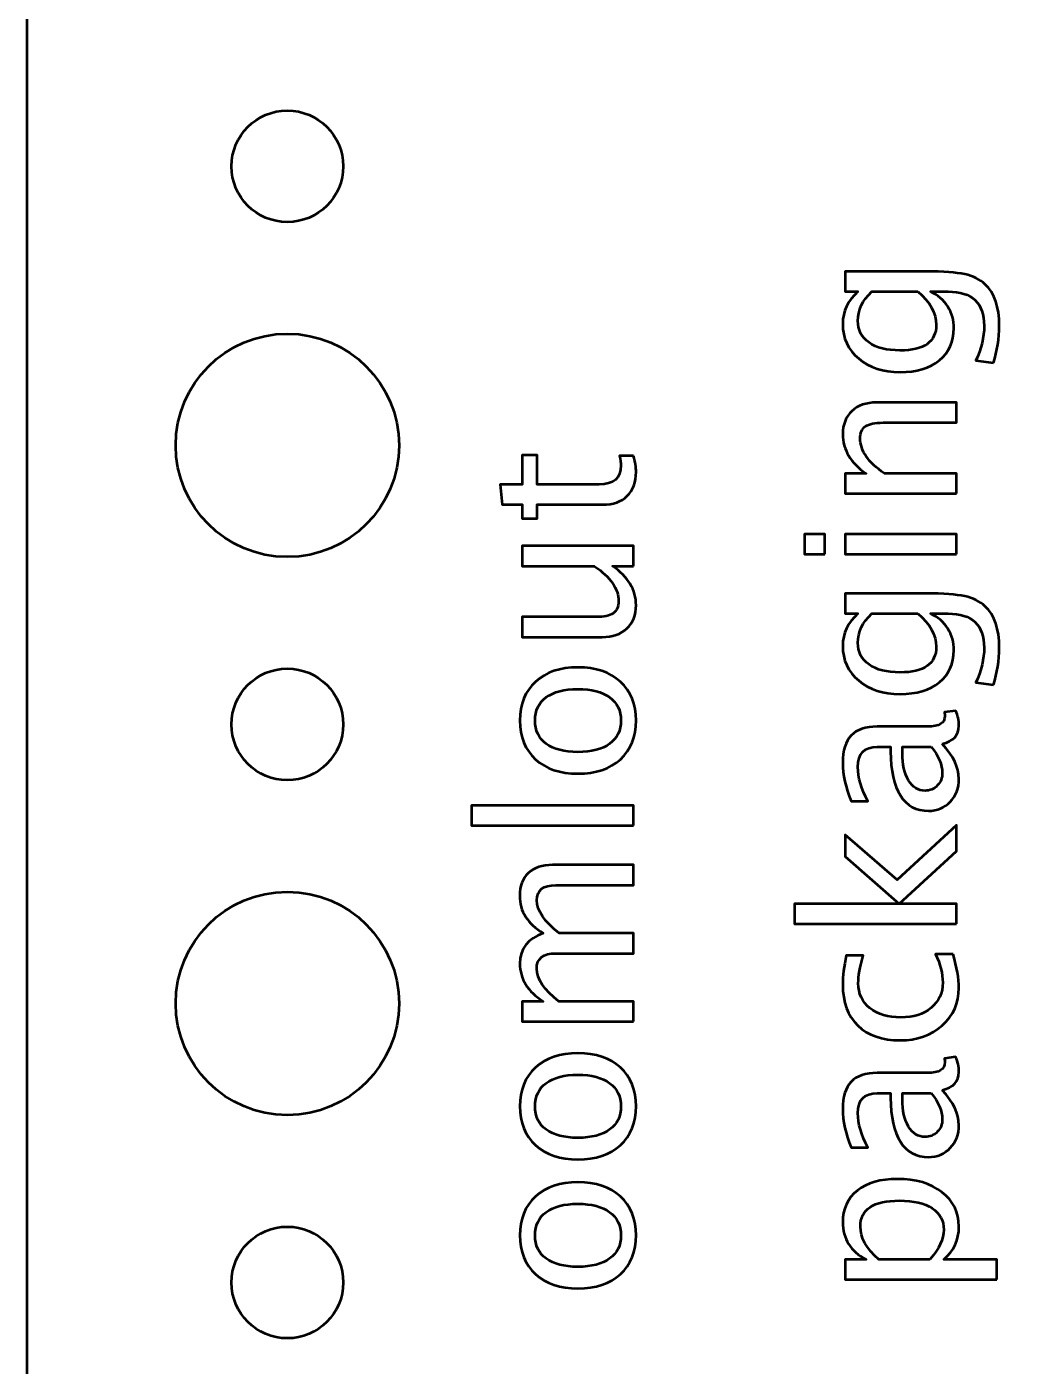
# Model space of a CAD drawing. Header units: centimetres. Extents: x -21.4 to 20.9, y -14.9 to 14.9.
# Drawn here: x -20.95 to -18.281, y -7.725 to -4.125 of the extents above; entities that cross this region are included whole.
import ezdxf

# ---------------------------------------------------------------- set-up
doc = ezdxf.new("R2010")
doc.units = ezdxf.units.CM
doc.header["$MEASUREMENT"] = 0
doc.layers.add('Layer 1', color=7, linetype='Continuous')

msp = doc.modelspace()

# ---------------------------------------------------------------- linework, layer by layer
at = {"layer": 'Layer 1', "lineweight": 53}
for points, knots in [([(-20.95, -14.45), (-20.95, -14.45), (-20.95, 14.45), (-20.95, 14.45), (-20.95, 14.45), (-20.95, 14.72614), (-20.72614, 14.95), (-20.45, 14.95), (-20.45, 14.95), (-20.45, 14.95), (-0.55, 14.95), (-0.55, 14.95), (-0.55, 14.95), (-0.27386, 14.95), (-0.05, 14.72614), (-0.05, 14.45), (-0.05, 14.45), (-0.05, 14.45), (-0.05, -14.45), (-0.05, -14.45), (-0.05, -14.45), (-0.05, -14.72614), (-0.27386, -14.95), (-0.55, -14.95), (-0.55, -14.95), (-0.55, -14.95), (-20.45, -14.95), (-20.45, -14.95), (-20.45, -14.95), (-20.72614, -14.95), (-20.95, -14.72614), (-20.95, -14.45)], [0, 0, 0, 0, 0.1111111, 0.1111111, 0.1111111, 0.1111111, 0.2222222, 0.2222222, 0.2222222, 0.2222222, 0.3333333, 0.3333333, 0.3333333, 0.3333333, 0.4444444, 0.4444444, 0.4444444, 0.4444444, 0.5555556, 0.5555556, 0.5555556, 0.5555556, 0.6666667, 0.6666667, 0.6666667, 0.6666667, 0.7777778, 0.7777778, 0.7777778, 0.7777778, 1, 1, 1, 1]), ([(-20.1, -4.5), (-20.1, -4.41716), (-20.16716, -4.35), (-20.25, -4.35), (-20.25, -4.35), (-20.33284, -4.35), (-20.4, -4.41716), (-20.4, -4.5), (-20.4, -4.5), (-20.4, -4.58284), (-20.33284, -4.65), (-20.25, -4.65), (-20.25, -4.65), (-20.16716, -4.65), (-20.1, -4.58284), (-20.1, -4.5)], [0, 0, 0, 0, 0.2, 0.2, 0.2, 0.2, 0.4, 0.4, 0.4, 0.4, 0.6, 0.6, 0.6, 0.6, 1, 1, 1, 1]), ([(-19.95, -5.25), (-19.95, -5.08431), (-20.08431, -4.95), (-20.25, -4.95), (-20.25, -4.95), (-20.41569, -4.95), (-20.55, -5.08431), (-20.55, -5.25), (-20.55, -5.25), (-20.55, -5.41569), (-20.41569, -5.55), (-20.25, -5.55), (-20.25, -5.55), (-20.08431, -5.55), (-19.95, -5.41569), (-19.95, -5.25)], [0, 0, 0, 0, 0.2, 0.2, 0.2, 0.2, 0.4, 0.4, 0.4, 0.4, 0.6, 0.6, 0.6, 0.6, 1, 1, 1, 1]), ([(-20.1, -6), (-20.1, -5.91716), (-20.16716, -5.85), (-20.25, -5.85), (-20.25, -5.85), (-20.33284, -5.85), (-20.4, -5.91716), (-20.4, -6), (-20.4, -6), (-20.4, -6.08284), (-20.33284, -6.15), (-20.25, -6.15), (-20.25, -6.15), (-20.16716, -6.15), (-20.1, -6.08284), (-20.1, -6)], [0, 0, 0, 0, 0.2, 0.2, 0.2, 0.2, 0.4, 0.4, 0.4, 0.4, 0.6, 0.6, 0.6, 0.6, 1, 1, 1, 1]), ([(-19.95, -6.75), (-19.95, -6.58431), (-20.08431, -6.45), (-20.25, -6.45), (-20.25, -6.45), (-20.41569, -6.45), (-20.55, -6.58431), (-20.55, -6.75), (-20.55, -6.75), (-20.55, -6.91569), (-20.41569, -7.05), (-20.25, -7.05), (-20.25, -7.05), (-20.08431, -7.05), (-19.95, -6.91569), (-19.95, -6.75)], [0, 0, 0, 0, 0.2, 0.2, 0.2, 0.2, 0.4, 0.4, 0.4, 0.4, 0.6, 0.6, 0.6, 0.6, 1, 1, 1, 1]), ([(-20.1, -7.5), (-20.1, -7.41716), (-20.16716, -7.35), (-20.25, -7.35), (-20.25, -7.35), (-20.33284, -7.35), (-20.4, -7.41716), (-20.4, -7.5), (-20.4, -7.5), (-20.4, -7.58284), (-20.33284, -7.65), (-20.25, -7.65), (-20.25, -7.65), (-20.16716, -7.65), (-20.1, -7.58284), (-20.1, -7.5)], [0, 0, 0, 0, 0.2, 0.2, 0.2, 0.2, 0.4, 0.4, 0.4, 0.4, 0.6, 0.6, 0.6, 0.6, 1, 1, 1, 1])]:
    msp.add_open_spline(points, degree=3, knots=knots, dxfattribs=at)
at = {"layer": 'Layer 1', "color": 5, "lineweight": 53}
for points, knots in [([(-18.35329, -5.02823), (-18.35329, -5.02823), (-18.40014, -5.02184), (-18.40014, -5.02184), (-18.40014, -5.02184), (-18.38546, -4.99042), (-18.37812, -4.95928), (-18.37812, -4.92852), (-18.37812, -4.92852), (-18.37812, -4.86746), (-18.41049, -4.83689), (-18.47511, -4.83689), (-18.47511, -4.83689), (-18.47511, -4.83689), (-18.52215, -4.83689), (-18.52215, -4.83689), (-18.52215, -4.83689), (-18.5023, -4.8463), (-18.48697, -4.85966), (-18.47596, -4.87706), (-18.47596, -4.87706), (-18.46495, -4.89446), (-18.4594, -4.91384), (-18.4594, -4.9352), (-18.4594, -4.9352), (-18.4594, -4.97141), (-18.47239, -5.00011), (-18.49835, -5.02127), (-18.49835, -5.02127), (-18.52431, -5.04244), (-18.5595, -5.05307), (-18.6039, -5.05307), (-18.6039, -5.05307), (-18.64934, -5.05307), (-18.6864, -5.04103), (-18.71509, -5.01695), (-18.71509, -5.01695), (-18.74369, -4.99277), (-18.75799, -4.96163), (-18.75799, -4.92334), (-18.75799, -4.92334), (-18.75799, -4.88985), (-18.74445, -4.86097), (-18.71726, -4.83689), (-18.71726, -4.83689), (-18.71726, -4.83689), (-18.75178, -4.83689), (-18.75178, -4.83689), (-18.75178, -4.83689), (-18.75178, -4.83689), (-18.75178, -4.7827), (-18.75178, -4.7827), (-18.75178, -4.7827), (-18.75178, -4.7827), (-18.53429, -4.7827), (-18.53429, -4.7827), (-18.53429, -4.7827), (-18.48753, -4.7827), (-18.45291, -4.78515), (-18.43043, -4.79004), (-18.43043, -4.79004), (-18.40795, -4.79484), (-18.38951, -4.80406), (-18.37521, -4.81742), (-18.37521, -4.81742), (-18.35009, -4.84112), (-18.33748, -4.87819), (-18.33748, -4.92852), (-18.33748, -4.92852), (-18.33748, -4.96304), (-18.34275, -4.99625), (-18.35329, -5.02823)], [0, 0, 0, 0, 0.0526316, 0.0526316, 0.0526316, 0.0526316, 0.1052632, 0.1052632, 0.1052632, 0.1052632, 0.1578947, 0.1578947, 0.1578947, 0.1578947, 0.2105263, 0.2105263, 0.2105263, 0.2105263, 0.2631579, 0.2631579, 0.2631579, 0.2631579, 0.3157895, 0.3157895, 0.3157895, 0.3157895, 0.3684211, 0.3684211, 0.3684211, 0.3684211, 0.4210526, 0.4210526, 0.4210526, 0.4210526, 0.4736842, 0.4736842, 0.4736842, 0.4736842, 0.5263158, 0.5263158, 0.5263158, 0.5263158, 0.5789474, 0.5789474, 0.5789474, 0.5789474, 0.6315789, 0.6315789, 0.6315789, 0.6315789, 0.6842105, 0.6842105, 0.6842105, 0.6842105, 0.7368421, 0.7368421, 0.7368421, 0.7368421, 0.7894737, 0.7894737, 0.7894737, 0.7894737, 0.8421053, 0.8421053, 0.8421053, 0.8421053, 0.8947368, 0.8947368, 0.8947368, 0.8947368, 1, 1, 1, 1]), ([(-18.55611, -4.83689), (-18.55611, -4.83689), (-18.68019, -4.83689), (-18.68019, -4.83689), (-18.68019, -4.83689), (-18.70493, -4.86078), (-18.71735, -4.88684), (-18.71735, -4.91497), (-18.71735, -4.91497), (-18.71735, -4.93999), (-18.70738, -4.95956), (-18.68734, -4.97367), (-18.68734, -4.97367), (-18.6674, -4.98788), (-18.63965, -4.99493), (-18.60428, -4.99493), (-18.60428, -4.99493), (-18.53927, -4.99493), (-18.50682, -4.97188), (-18.50682, -4.92569), (-18.50682, -4.92569), (-18.50682, -4.89427), (-18.52328, -4.86464), (-18.55611, -4.83689)], [0, 0, 0, 0, 0.1428571, 0.1428571, 0.1428571, 0.1428571, 0.2857143, 0.2857143, 0.2857143, 0.2857143, 0.4285714, 0.4285714, 0.4285714, 0.4285714, 0.5714286, 0.5714286, 0.5714286, 0.5714286, 0.7142857, 0.7142857, 0.7142857, 0.7142857, 1, 1, 1, 1]), ([(-18.45263, -5.37969), (-18.45263, -5.37969), (-18.75178, -5.37969), (-18.75178, -5.37969), (-18.75178, -5.37969), (-18.75178, -5.37969), (-18.75178, -5.32551), (-18.75178, -5.32551), (-18.75178, -5.32551), (-18.75178, -5.32551), (-18.69525, -5.32551), (-18.69525, -5.32551), (-18.69525, -5.32551), (-18.73711, -5.29682), (-18.75799, -5.26163), (-18.75799, -5.22005), (-18.75799, -5.22005), (-18.75799, -5.1939), (-18.74981, -5.17311), (-18.73334, -5.15777), (-18.73334, -5.15777), (-18.71698, -5.14244), (-18.69487, -5.13473), (-18.66721, -5.13473), (-18.66721, -5.13473), (-18.66721, -5.13473), (-18.45263, -5.13473), (-18.45263, -5.13473), (-18.45263, -5.13473), (-18.45263, -5.13473), (-18.45263, -5.18891), (-18.45263, -5.18891), (-18.45263, -5.18891), (-18.45263, -5.18891), (-18.64953, -5.18891), (-18.64953, -5.18891), (-18.64953, -5.18891), (-18.67173, -5.18891), (-18.68753, -5.19221), (-18.69694, -5.1987), (-18.69694, -5.1987), (-18.70644, -5.20528), (-18.71114, -5.2161), (-18.71114, -5.23125), (-18.71114, -5.23125), (-18.71114, -5.26455), (-18.68941, -5.29597), (-18.64595, -5.32551), (-18.64595, -5.32551), (-18.64595, -5.32551), (-18.45263, -5.32551), (-18.45263, -5.32551), (-18.45263, -5.32551), (-18.45263, -5.32551), (-18.45263, -5.37969), (-18.45263, -5.37969)], [0, 0, 0, 0, 0.0666667, 0.0666667, 0.0666667, 0.0666667, 0.1333333, 0.1333333, 0.1333333, 0.1333333, 0.2, 0.2, 0.2, 0.2, 0.2666667, 0.2666667, 0.2666667, 0.2666667, 0.3333333, 0.3333333, 0.3333333, 0.3333333, 0.4, 0.4, 0.4, 0.4, 0.4666667, 0.4666667, 0.4666667, 0.4666667, 0.5333333, 0.5333333, 0.5333333, 0.5333333, 0.6, 0.6, 0.6, 0.6, 0.6666667, 0.6666667, 0.6666667, 0.6666667, 0.7333333, 0.7333333, 0.7333333, 0.7333333, 0.8, 0.8, 0.8, 0.8, 0.8666667, 0.8666667, 0.8666667, 0.8666667, 1, 1, 1, 1]), ([(-19.32007, -5.27782), (-19.31546, -5.29457), (-19.31321, -5.30915), (-19.31321, -5.32147), (-19.31321, -5.32147), (-19.31321, -5.34913), (-19.32111, -5.37067), (-19.33691, -5.3861), (-19.33691, -5.3861), (-19.35272, -5.40162), (-19.37464, -5.40934), (-19.40276, -5.40934), (-19.40276, -5.40934), (-19.40276, -5.40934), (-19.57849, -5.40934), (-19.57849, -5.40934), (-19.57849, -5.40934), (-19.57849, -5.40934), (-19.57849, -5.44678), (-19.57849, -5.44678), (-19.57849, -5.44678), (-19.57849, -5.44678), (-19.61913, -5.44678), (-19.61913, -5.44678), (-19.61913, -5.44678), (-19.61913, -5.44678), (-19.61913, -5.40934), (-19.61913, -5.40934), (-19.61913, -5.40934), (-19.61913, -5.40934), (-19.67323, -5.40934), (-19.67323, -5.40934), (-19.67323, -5.40934), (-19.67323, -5.40934), (-19.6784, -5.35515), (-19.6784, -5.35515), (-19.6784, -5.35515), (-19.6784, -5.35515), (-19.61913, -5.35515), (-19.61913, -5.35515), (-19.61913, -5.35515), (-19.61913, -5.35515), (-19.61913, -5.27669), (-19.61913, -5.27669), (-19.61913, -5.27669), (-19.61913, -5.27669), (-19.57849, -5.27669), (-19.57849, -5.27669), (-19.57849, -5.27669), (-19.57849, -5.27669), (-19.57849, -5.35515), (-19.57849, -5.35515), (-19.57849, -5.35515), (-19.57849, -5.35515), (-19.41255, -5.35515), (-19.41255, -5.35515), (-19.41255, -5.35515), (-19.37341, -5.35515), (-19.35385, -5.33812), (-19.35385, -5.30416), (-19.35385, -5.30416), (-19.35385, -5.29692), (-19.35507, -5.28817), (-19.35742, -5.27782), (-19.35742, -5.27782), (-19.35742, -5.27782), (-19.32007, -5.27782), (-19.32007, -5.27782)], [0, 0, 0, 0, 0.0555556, 0.0555556, 0.0555556, 0.0555556, 0.1111111, 0.1111111, 0.1111111, 0.1111111, 0.1666667, 0.1666667, 0.1666667, 0.1666667, 0.2222222, 0.2222222, 0.2222222, 0.2222222, 0.2777778, 0.2777778, 0.2777778, 0.2777778, 0.3333333, 0.3333333, 0.3333333, 0.3333333, 0.3888889, 0.3888889, 0.3888889, 0.3888889, 0.4444444, 0.4444444, 0.4444444, 0.4444444, 0.5, 0.5, 0.5, 0.5, 0.5555556, 0.5555556, 0.5555556, 0.5555556, 0.6111111, 0.6111111, 0.6111111, 0.6111111, 0.6666667, 0.6666667, 0.6666667, 0.6666667, 0.7222222, 0.7222222, 0.7222222, 0.7222222, 0.7777778, 0.7777778, 0.7777778, 0.7777778, 0.8333333, 0.8333333, 0.8333333, 0.8333333, 0.8888889, 0.8888889, 0.8888889, 0.8888889, 1, 1, 1, 1]), ([(-18.80653, -5.54281), (-18.80653, -5.54281), (-18.86072, -5.54281), (-18.86072, -5.54281), (-18.86072, -5.54281), (-18.86072, -5.54281), (-18.86072, -5.48863), (-18.86072, -5.48863), (-18.86072, -5.48863), (-18.86072, -5.48863), (-18.80653, -5.48863), (-18.80653, -5.48863), (-18.80653, -5.48863), (-18.80653, -5.48863), (-18.80653, -5.54281), (-18.80653, -5.54281)], [0, 0, 0, 0, 0.2, 0.2, 0.2, 0.2, 0.4, 0.4, 0.4, 0.4, 0.6, 0.6, 0.6, 0.6, 1, 1, 1, 1]), ([(-18.45263, -5.54281), (-18.45263, -5.54281), (-18.75178, -5.54281), (-18.75178, -5.54281), (-18.75178, -5.54281), (-18.75178, -5.54281), (-18.75178, -5.48863), (-18.75178, -5.48863), (-18.75178, -5.48863), (-18.75178, -5.48863), (-18.45263, -5.48863), (-18.45263, -5.48863), (-18.45263, -5.48863), (-18.45263, -5.48863), (-18.45263, -5.54281), (-18.45263, -5.54281)], [0, 0, 0, 0, 0.2, 0.2, 0.2, 0.2, 0.4, 0.4, 0.4, 0.4, 0.6, 0.6, 0.6, 0.6, 1, 1, 1, 1]), ([(-19.31998, -5.57453), (-19.31998, -5.57453), (-19.37624, -5.57453), (-19.37624, -5.57453), (-19.37624, -5.57453), (-19.33419, -5.60341), (-19.31321, -5.6385), (-19.31321, -5.6797), (-19.31321, -5.6797), (-19.31321, -5.70586), (-19.32139, -5.72665), (-19.33785, -5.74207), (-19.33785, -5.74207), (-19.35432, -5.7576), (-19.37642, -5.76531), (-19.40436, -5.76531), (-19.40436, -5.76531), (-19.40436, -5.76531), (-19.61913, -5.76531), (-19.61913, -5.76531), (-19.61913, -5.76531), (-19.61913, -5.76531), (-19.61913, -5.71112), (-19.61913, -5.71112), (-19.61913, -5.71112), (-19.61913, -5.71112), (-19.42205, -5.71112), (-19.42205, -5.71112), (-19.42205, -5.71112), (-19.39957, -5.71112), (-19.38367, -5.70783), (-19.37426, -5.70134), (-19.37426, -5.70134), (-19.36476, -5.69476), (-19.36006, -5.68384), (-19.36006, -5.66851), (-19.36006, -5.66851), (-19.36006, -5.6354), (-19.38179, -5.60397), (-19.42534, -5.57453), (-19.42534, -5.57453), (-19.42534, -5.57453), (-19.61913, -5.57453), (-19.61913, -5.57453), (-19.61913, -5.57453), (-19.61913, -5.57453), (-19.61913, -5.52034), (-19.61913, -5.52034), (-19.61913, -5.52034), (-19.61913, -5.52034), (-19.31998, -5.52034), (-19.31998, -5.52034), (-19.31998, -5.52034), (-19.31998, -5.52034), (-19.31998, -5.57453), (-19.31998, -5.57453)], [0, 0, 0, 0, 0.0666667, 0.0666667, 0.0666667, 0.0666667, 0.1333333, 0.1333333, 0.1333333, 0.1333333, 0.2, 0.2, 0.2, 0.2, 0.2666667, 0.2666667, 0.2666667, 0.2666667, 0.3333333, 0.3333333, 0.3333333, 0.3333333, 0.4, 0.4, 0.4, 0.4, 0.4666667, 0.4666667, 0.4666667, 0.4666667, 0.5333333, 0.5333333, 0.5333333, 0.5333333, 0.6, 0.6, 0.6, 0.6, 0.6666667, 0.6666667, 0.6666667, 0.6666667, 0.7333333, 0.7333333, 0.7333333, 0.7333333, 0.8, 0.8, 0.8, 0.8, 0.8666667, 0.8666667, 0.8666667, 0.8666667, 1, 1, 1, 1]), ([(-18.35329, -5.89361), (-18.35329, -5.89361), (-18.40014, -5.88722), (-18.40014, -5.88722), (-18.40014, -5.88722), (-18.38546, -5.8558), (-18.37812, -5.82466), (-18.37812, -5.7939), (-18.37812, -5.7939), (-18.37812, -5.73284), (-18.41049, -5.70227), (-18.47511, -5.70227), (-18.47511, -5.70227), (-18.47511, -5.70227), (-18.52215, -5.70227), (-18.52215, -5.70227), (-18.52215, -5.70227), (-18.5023, -5.71168), (-18.48697, -5.72504), (-18.47596, -5.74244), (-18.47596, -5.74244), (-18.46495, -5.75984), (-18.4594, -5.77922), (-18.4594, -5.80058), (-18.4594, -5.80058), (-18.4594, -5.83679), (-18.47239, -5.86549), (-18.49835, -5.88665), (-18.49835, -5.88665), (-18.52431, -5.90782), (-18.5595, -5.91845), (-18.6039, -5.91845), (-18.6039, -5.91845), (-18.64934, -5.91845), (-18.6864, -5.90641), (-18.71509, -5.88233), (-18.71509, -5.88233), (-18.74369, -5.85815), (-18.75799, -5.82701), (-18.75799, -5.78872), (-18.75799, -5.78872), (-18.75799, -5.75523), (-18.74445, -5.72635), (-18.71726, -5.70227), (-18.71726, -5.70227), (-18.71726, -5.70227), (-18.75178, -5.70227), (-18.75178, -5.70227), (-18.75178, -5.70227), (-18.75178, -5.70227), (-18.75178, -5.64808), (-18.75178, -5.64808), (-18.75178, -5.64808), (-18.75178, -5.64808), (-18.53429, -5.64808), (-18.53429, -5.64808), (-18.53429, -5.64808), (-18.48753, -5.64808), (-18.45291, -5.65053), (-18.43043, -5.65542), (-18.43043, -5.65542), (-18.40795, -5.66022), (-18.38951, -5.66944), (-18.37521, -5.6828), (-18.37521, -5.6828), (-18.35009, -5.7065), (-18.33748, -5.74357), (-18.33748, -5.7939), (-18.33748, -5.7939), (-18.33748, -5.82842), (-18.34275, -5.86163), (-18.35329, -5.89361)], [0, 0, 0, 0, 0.0526316, 0.0526316, 0.0526316, 0.0526316, 0.1052632, 0.1052632, 0.1052632, 0.1052632, 0.1578947, 0.1578947, 0.1578947, 0.1578947, 0.2105263, 0.2105263, 0.2105263, 0.2105263, 0.2631579, 0.2631579, 0.2631579, 0.2631579, 0.3157895, 0.3157895, 0.3157895, 0.3157895, 0.3684211, 0.3684211, 0.3684211, 0.3684211, 0.4210526, 0.4210526, 0.4210526, 0.4210526, 0.4736842, 0.4736842, 0.4736842, 0.4736842, 0.5263158, 0.5263158, 0.5263158, 0.5263158, 0.5789474, 0.5789474, 0.5789474, 0.5789474, 0.6315789, 0.6315789, 0.6315789, 0.6315789, 0.6842105, 0.6842105, 0.6842105, 0.6842105, 0.7368421, 0.7368421, 0.7368421, 0.7368421, 0.7894737, 0.7894737, 0.7894737, 0.7894737, 0.8421053, 0.8421053, 0.8421053, 0.8421053, 0.8947368, 0.8947368, 0.8947368, 0.8947368, 1, 1, 1, 1]), ([(-18.55611, -5.70227), (-18.55611, -5.70227), (-18.68019, -5.70227), (-18.68019, -5.70227), (-18.68019, -5.70227), (-18.70493, -5.72616), (-18.71735, -5.75222), (-18.71735, -5.78035), (-18.71735, -5.78035), (-18.71735, -5.80537), (-18.70738, -5.82494), (-18.68734, -5.83905), (-18.68734, -5.83905), (-18.6674, -5.85326), (-18.63965, -5.86031), (-18.60428, -5.86031), (-18.60428, -5.86031), (-18.53927, -5.86031), (-18.50682, -5.83726), (-18.50682, -5.79107), (-18.50682, -5.79107), (-18.50682, -5.75965), (-18.52328, -5.73002), (-18.55611, -5.70227)], [0, 0, 0, 0, 0.1428571, 0.1428571, 0.1428571, 0.1428571, 0.2857143, 0.2857143, 0.2857143, 0.2857143, 0.4285714, 0.4285714, 0.4285714, 0.4285714, 0.5714286, 0.5714286, 0.5714286, 0.5714286, 0.7142857, 0.7142857, 0.7142857, 0.7142857, 1, 1, 1, 1]), ([(-19.31321, -5.98958), (-19.31321, -6.03351), (-19.32722, -6.06832), (-19.35526, -6.0939), (-19.35526, -6.0939), (-19.38329, -6.11959), (-19.42139, -6.13238), (-19.46946, -6.13238), (-19.46946, -6.13238), (-19.51744, -6.13238), (-19.55545, -6.11959), (-19.58339, -6.0939), (-19.58339, -6.0939), (-19.61133, -6.06832), (-19.62534, -6.03351), (-19.62534, -5.98958), (-19.62534, -5.98958), (-19.62534, -5.94564), (-19.61133, -5.91084), (-19.58339, -5.88525), (-19.58339, -5.88525), (-19.55545, -5.85957), (-19.51744, -5.84677), (-19.46946, -5.84677), (-19.46946, -5.84677), (-19.42139, -5.84677), (-19.38329, -5.85957), (-19.35526, -5.88525), (-19.35526, -5.88525), (-19.32722, -5.91084), (-19.31321, -5.94564), (-19.31321, -5.98958)], [0, 0, 0, 0, 0.1111111, 0.1111111, 0.1111111, 0.1111111, 0.2222222, 0.2222222, 0.2222222, 0.2222222, 0.3333333, 0.3333333, 0.3333333, 0.3333333, 0.4444444, 0.4444444, 0.4444444, 0.4444444, 0.5555556, 0.5555556, 0.5555556, 0.5555556, 0.6666667, 0.6666667, 0.6666667, 0.6666667, 0.7777778, 0.7777778, 0.7777778, 0.7777778, 1, 1, 1, 1]), ([(-19.35385, -5.98967), (-19.35385, -5.96286), (-19.36391, -5.94198), (-19.38414, -5.92711), (-19.38414, -5.92711), (-19.40427, -5.91234), (-19.43277, -5.90491), (-19.46946, -5.90491), (-19.46946, -5.90491), (-19.50606, -5.90491), (-19.53447, -5.91234), (-19.5546, -5.92711), (-19.5546, -5.92711), (-19.57464, -5.94198), (-19.5847, -5.96286), (-19.5847, -5.98967), (-19.5847, -5.98967), (-19.5847, -6.01658), (-19.57464, -6.03746), (-19.5546, -6.05214), (-19.5546, -6.05214), (-19.53447, -6.06691), (-19.50606, -6.07424), (-19.46946, -6.07424), (-19.46946, -6.07424), (-19.43277, -6.07424), (-19.40427, -6.06691), (-19.38414, -6.05214), (-19.38414, -6.05214), (-19.36391, -6.03746), (-19.35385, -6.01658), (-19.35385, -5.98967)], [0, 0, 0, 0, 0.1111111, 0.1111111, 0.1111111, 0.1111111, 0.2222222, 0.2222222, 0.2222222, 0.2222222, 0.3333333, 0.3333333, 0.3333333, 0.3333333, 0.4444444, 0.4444444, 0.4444444, 0.4444444, 0.5555556, 0.5555556, 0.5555556, 0.5555556, 0.6666667, 0.6666667, 0.6666667, 0.6666667, 0.7777778, 0.7777778, 0.7777778, 0.7777778, 1, 1, 1, 1]), ([(-18.49073, -6.05222), (-18.46081, -6.08477), (-18.44586, -6.11609), (-18.44586, -6.1462), (-18.44586, -6.1462), (-18.44586, -6.17094), (-18.45357, -6.19154), (-18.46909, -6.20781), (-18.46909, -6.20781), (-18.48461, -6.22418), (-18.50418, -6.23237), (-18.52779, -6.23237), (-18.52779, -6.23237), (-18.56044, -6.23237), (-18.58556, -6.21863), (-18.60305, -6.19116), (-18.60305, -6.19116), (-18.62055, -6.16369), (-18.6293, -6.12428), (-18.6293, -6.07291), (-18.6293, -6.07291), (-18.6293, -6.07291), (-18.6293, -6.06021), (-18.6293, -6.06021), (-18.6293, -6.06021), (-18.6293, -6.06021), (-18.66533, -6.06021), (-18.66533, -6.06021), (-18.66533, -6.06021), (-18.70004, -6.06021), (-18.71735, -6.07828), (-18.71735, -6.11449), (-18.71735, -6.11449), (-18.71735, -6.14253), (-18.70851, -6.1732), (-18.69082, -6.2064), (-18.69082, -6.2064), (-18.69082, -6.2064), (-18.73541, -6.2064), (-18.73541, -6.2064), (-18.73541, -6.2064), (-18.75047, -6.1699), (-18.75799, -6.13547), (-18.75799, -6.10321), (-18.75799, -6.10321), (-18.75799, -6.07), (-18.75047, -6.04544), (-18.73532, -6.02973), (-18.73532, -6.02973), (-18.72017, -6.01393), (-18.69684, -6.00603), (-18.66533, -6.00603), (-18.66533, -6.00603), (-18.66533, -6.00603), (-18.53015, -6.00603), (-18.53015, -6.00603), (-18.53015, -6.00603), (-18.4992, -6.00603), (-18.48367, -5.99653), (-18.48367, -5.97743), (-18.48367, -5.97743), (-18.48367, -5.97508), (-18.48405, -5.9716), (-18.4848, -5.96699), (-18.4848, -5.96699), (-18.4848, -5.96699), (-18.4547, -5.96313), (-18.4547, -5.96313), (-18.4547, -5.96313), (-18.44877, -5.97545), (-18.44586, -5.989), (-18.44586, -6.00386), (-18.44586, -6.00386), (-18.44586, -6.02917), (-18.46081, -6.04526), (-18.49073, -6.05222)], [0, 0, 0, 0, 0.05, 0.05, 0.05, 0.05, 0.1, 0.1, 0.1, 0.1, 0.15, 0.15, 0.15, 0.15, 0.2, 0.2, 0.2, 0.2, 0.25, 0.25, 0.25, 0.25, 0.3, 0.3, 0.3, 0.3, 0.35, 0.35, 0.35, 0.35, 0.4, 0.4, 0.4, 0.4, 0.45, 0.45, 0.45, 0.45, 0.5, 0.5, 0.5, 0.5, 0.55, 0.55, 0.55, 0.55, 0.6, 0.6, 0.6, 0.6, 0.65, 0.65, 0.65, 0.65, 0.7, 0.7, 0.7, 0.7, 0.75, 0.75, 0.75, 0.75, 0.8, 0.8, 0.8, 0.8, 0.85, 0.85, 0.85, 0.85, 0.9, 0.9, 0.9, 0.9, 1, 1, 1, 1]), ([(-18.52027, -6.06021), (-18.52027, -6.06021), (-18.59713, -6.06021), (-18.59713, -6.06021), (-18.59713, -6.06021), (-18.59713, -6.06021), (-18.59769, -6.07762), (-18.59769, -6.07762), (-18.59769, -6.07762), (-18.59769, -6.10772), (-18.59214, -6.13199), (-18.58104, -6.15052), (-18.58104, -6.15052), (-18.56985, -6.16896), (-18.55508, -6.17818), (-18.53664, -6.17818), (-18.53664, -6.17818), (-18.52375, -6.17818), (-18.51284, -6.17357), (-18.5039, -6.16445), (-18.5039, -6.16445), (-18.49496, -6.15523), (-18.49045, -6.14403), (-18.49045, -6.13077), (-18.49045, -6.13077), (-18.49045, -6.10819), (-18.50042, -6.08467), (-18.52027, -6.06021)], [0, 0, 0, 0, 0.125, 0.125, 0.125, 0.125, 0.25, 0.25, 0.25, 0.25, 0.375, 0.375, 0.375, 0.375, 0.5, 0.5, 0.5, 0.5, 0.625, 0.625, 0.625, 0.625, 0.75, 0.75, 0.75, 0.75, 1, 1, 1, 1]), ([(-19.31998, -6.27179), (-19.31998, -6.27179), (-19.75516, -6.27179), (-19.75516, -6.27179), (-19.75516, -6.27179), (-19.75516, -6.27179), (-19.75516, -6.21761), (-19.75516, -6.21761), (-19.75516, -6.21761), (-19.75516, -6.21761), (-19.31998, -6.21761), (-19.31998, -6.21761), (-19.31998, -6.21761), (-19.31998, -6.21761), (-19.31998, -6.27179), (-19.31998, -6.27179)], [0, 0, 0, 0, 0.2, 0.2, 0.2, 0.2, 0.4, 0.4, 0.4, 0.4, 0.6, 0.6, 0.6, 0.6, 1, 1, 1, 1]), ([(-18.45263, -6.53632), (-18.45263, -6.53632), (-18.88781, -6.53632), (-18.88781, -6.53632), (-18.88781, -6.53632), (-18.88781, -6.53632), (-18.88781, -6.48214), (-18.88781, -6.48214), (-18.88781, -6.48214), (-18.88781, -6.48214), (-18.60663, -6.48214), (-18.60663, -6.48214), (-18.60663, -6.48214), (-18.60663, -6.48214), (-18.75178, -6.35514), (-18.75178, -6.35514), (-18.75178, -6.35514), (-18.75178, -6.35514), (-18.75178, -6.29662), (-18.75178, -6.29662), (-18.75178, -6.29662), (-18.75178, -6.29662), (-18.61218, -6.41798), (-18.61218, -6.41798), (-18.61218, -6.41798), (-18.61218, -6.41798), (-18.45263, -6.27123), (-18.45263, -6.27123), (-18.45263, -6.27123), (-18.45263, -6.27123), (-18.45263, -6.34103), (-18.45263, -6.34103), (-18.45263, -6.34103), (-18.45263, -6.34103), (-18.60606, -6.48214), (-18.60606, -6.48214), (-18.60606, -6.48214), (-18.60606, -6.48214), (-18.45263, -6.48214), (-18.45263, -6.48214), (-18.45263, -6.48214), (-18.45263, -6.48214), (-18.45263, -6.53632), (-18.45263, -6.53632)], [0, 0, 0, 0, 0.0833333, 0.0833333, 0.0833333, 0.0833333, 0.1666667, 0.1666667, 0.1666667, 0.1666667, 0.25, 0.25, 0.25, 0.25, 0.3333333, 0.3333333, 0.3333333, 0.3333333, 0.4166667, 0.4166667, 0.4166667, 0.4166667, 0.5, 0.5, 0.5, 0.5, 0.5833333, 0.5833333, 0.5833333, 0.5833333, 0.6666667, 0.6666667, 0.6666667, 0.6666667, 0.75, 0.75, 0.75, 0.75, 0.8333333, 0.8333333, 0.8333333, 0.8333333, 1, 1, 1, 1]), ([(-19.31998, -6.79879), (-19.31998, -6.79879), (-19.61913, -6.79879), (-19.61913, -6.79879), (-19.61913, -6.79879), (-19.61913, -6.79879), (-19.61913, -6.74461), (-19.61913, -6.74461), (-19.61913, -6.74461), (-19.61913, -6.74461), (-19.5626, -6.74461), (-19.5626, -6.74461), (-19.5626, -6.74461), (-19.60446, -6.71817), (-19.62534, -6.68431), (-19.62534, -6.64282), (-19.62534, -6.64282), (-19.62534, -6.60284), (-19.60446, -6.57565), (-19.5626, -6.56116), (-19.5626, -6.56116), (-19.60483, -6.53548), (-19.62591, -6.50199), (-19.62591, -6.46088), (-19.62591, -6.46088), (-19.62591, -6.43464), (-19.61819, -6.41422), (-19.60267, -6.39964), (-19.60267, -6.39964), (-19.58715, -6.38506), (-19.56542, -6.37772), (-19.53748, -6.37772), (-19.53748, -6.37772), (-19.53748, -6.37772), (-19.31998, -6.37772), (-19.31998, -6.37772), (-19.31998, -6.37772), (-19.31998, -6.37772), (-19.31998, -6.43191), (-19.31998, -6.43191), (-19.31998, -6.43191), (-19.31998, -6.43191), (-19.52854, -6.43191), (-19.52854, -6.43191), (-19.52854, -6.43191), (-19.5626, -6.43191), (-19.57962, -6.44545), (-19.57962, -6.47255), (-19.57962, -6.47255), (-19.57962, -6.50068), (-19.55977, -6.53021), (-19.51998, -6.56116), (-19.51998, -6.56116), (-19.51998, -6.56116), (-19.31998, -6.56116), (-19.31998, -6.56116), (-19.31998, -6.56116), (-19.31998, -6.56116), (-19.31998, -6.61535), (-19.31998, -6.61535), (-19.31998, -6.61535), (-19.31998, -6.61535), (-19.52873, -6.61535), (-19.52873, -6.61535), (-19.52873, -6.61535), (-19.56307, -6.61535), (-19.58019, -6.62909), (-19.58019, -6.65665), (-19.58019, -6.65665), (-19.58019, -6.68402), (-19.56024, -6.71338), (-19.52026, -6.74461), (-19.52026, -6.74461), (-19.52026, -6.74461), (-19.31998, -6.74461), (-19.31998, -6.74461), (-19.31998, -6.74461), (-19.31998, -6.74461), (-19.31998, -6.79879), (-19.31998, -6.79879)], [0, 0, 0, 0, 0.047619, 0.047619, 0.047619, 0.047619, 0.0952381, 0.0952381, 0.0952381, 0.0952381, 0.1428571, 0.1428571, 0.1428571, 0.1428571, 0.1904762, 0.1904762, 0.1904762, 0.1904762, 0.2380952, 0.2380952, 0.2380952, 0.2380952, 0.2857143, 0.2857143, 0.2857143, 0.2857143, 0.3333333, 0.3333333, 0.3333333, 0.3333333, 0.3809524, 0.3809524, 0.3809524, 0.3809524, 0.4285714, 0.4285714, 0.4285714, 0.4285714, 0.4761905, 0.4761905, 0.4761905, 0.4761905, 0.5238095, 0.5238095, 0.5238095, 0.5238095, 0.5714286, 0.5714286, 0.5714286, 0.5714286, 0.6190476, 0.6190476, 0.6190476, 0.6190476, 0.6666667, 0.6666667, 0.6666667, 0.6666667, 0.7142857, 0.7142857, 0.7142857, 0.7142857, 0.7619048, 0.7619048, 0.7619048, 0.7619048, 0.8095238, 0.8095238, 0.8095238, 0.8095238, 0.8571429, 0.8571429, 0.8571429, 0.8571429, 0.9047619, 0.9047619, 0.9047619, 0.9047619, 1, 1, 1, 1]), ([(-18.46166, -6.6177), (-18.45112, -6.65279), (-18.44586, -6.68308), (-18.44586, -6.70857), (-18.44586, -6.70857), (-18.44586, -6.74903), (-18.46081, -6.78252), (-18.49064, -6.80914), (-18.49064, -6.80914), (-18.52055, -6.83576), (-18.55827, -6.84912), (-18.60371, -6.84912), (-18.60371, -6.84912), (-18.65225, -6.84912), (-18.69017, -6.83595), (-18.71726, -6.80961), (-18.71726, -6.80961), (-18.74445, -6.78327), (-18.75799, -6.74649), (-18.75799, -6.69926), (-18.75799, -6.69926), (-18.75799, -6.67603), (-18.75479, -6.64987), (-18.7484, -6.62109), (-18.7484, -6.62109), (-18.7484, -6.62109), (-18.70268, -6.62109), (-18.70268, -6.62109), (-18.70268, -6.62109), (-18.71171, -6.65166), (-18.71622, -6.67659), (-18.71622, -6.69578), (-18.71622, -6.69578), (-18.71622, -6.72363), (-18.70578, -6.74592), (-18.68499, -6.76257), (-18.68499, -6.76257), (-18.6642, -6.77922), (-18.63645, -6.7876), (-18.60183, -6.7876), (-18.60183, -6.7876), (-18.56825, -6.7876), (-18.54115, -6.77894), (-18.52036, -6.76173), (-18.52036, -6.76173), (-18.49967, -6.74451), (-18.48932, -6.72203), (-18.48932, -6.69409), (-18.48932, -6.69409), (-18.48932, -6.66935), (-18.49572, -6.64395), (-18.50851, -6.6177), (-18.50851, -6.6177), (-18.50851, -6.6177), (-18.46166, -6.6177), (-18.46166, -6.6177)], [0, 0, 0, 0, 0.0666667, 0.0666667, 0.0666667, 0.0666667, 0.1333333, 0.1333333, 0.1333333, 0.1333333, 0.2, 0.2, 0.2, 0.2, 0.2666667, 0.2666667, 0.2666667, 0.2666667, 0.3333333, 0.3333333, 0.3333333, 0.3333333, 0.4, 0.4, 0.4, 0.4, 0.4666667, 0.4666667, 0.4666667, 0.4666667, 0.5333333, 0.5333333, 0.5333333, 0.5333333, 0.6, 0.6, 0.6, 0.6, 0.6666667, 0.6666667, 0.6666667, 0.6666667, 0.7333333, 0.7333333, 0.7333333, 0.7333333, 0.8, 0.8, 0.8, 0.8, 0.8666667, 0.8666667, 0.8666667, 0.8666667, 1, 1, 1, 1]), ([(-19.31321, -7.02645), (-19.31321, -7.07038), (-19.32722, -7.10519), (-19.35526, -7.13077), (-19.35526, -7.13077), (-19.38329, -7.15646), (-19.42139, -7.16925), (-19.46946, -7.16925), (-19.46946, -7.16925), (-19.51744, -7.16925), (-19.55545, -7.15646), (-19.58339, -7.13077), (-19.58339, -7.13077), (-19.61133, -7.10519), (-19.62534, -7.07038), (-19.62534, -7.02645), (-19.62534, -7.02645), (-19.62534, -6.98251), (-19.61133, -6.94771), (-19.58339, -6.92212), (-19.58339, -6.92212), (-19.55545, -6.89644), (-19.51744, -6.88364), (-19.46946, -6.88364), (-19.46946, -6.88364), (-19.42139, -6.88364), (-19.38329, -6.89644), (-19.35526, -6.92212), (-19.35526, -6.92212), (-19.32722, -6.94771), (-19.31321, -6.98251), (-19.31321, -7.02645)], [0, 0, 0, 0, 0.1111111, 0.1111111, 0.1111111, 0.1111111, 0.2222222, 0.2222222, 0.2222222, 0.2222222, 0.3333333, 0.3333333, 0.3333333, 0.3333333, 0.4444444, 0.4444444, 0.4444444, 0.4444444, 0.5555556, 0.5555556, 0.5555556, 0.5555556, 0.6666667, 0.6666667, 0.6666667, 0.6666667, 0.7777778, 0.7777778, 0.7777778, 0.7777778, 1, 1, 1, 1]), ([(-18.49073, -6.98289), (-18.46081, -7.01544), (-18.44586, -7.04676), (-18.44586, -7.07687), (-18.44586, -7.07687), (-18.44586, -7.10161), (-18.45357, -7.12221), (-18.46909, -7.13848), (-18.46909, -7.13848), (-18.48461, -7.15485), (-18.50418, -7.16304), (-18.52779, -7.16304), (-18.52779, -7.16304), (-18.56044, -7.16304), (-18.58556, -7.1493), (-18.60305, -7.12183), (-18.60305, -7.12183), (-18.62055, -7.09436), (-18.6293, -7.05495), (-18.6293, -7.00358), (-18.6293, -7.00358), (-18.6293, -7.00358), (-18.6293, -6.99088), (-18.6293, -6.99088), (-18.6293, -6.99088), (-18.6293, -6.99088), (-18.66533, -6.99088), (-18.66533, -6.99088), (-18.66533, -6.99088), (-18.70004, -6.99088), (-18.71735, -7.00895), (-18.71735, -7.04516), (-18.71735, -7.04516), (-18.71735, -7.0732), (-18.70851, -7.10387), (-18.69082, -7.13707), (-18.69082, -7.13707), (-18.69082, -7.13707), (-18.73541, -7.13707), (-18.73541, -7.13707), (-18.73541, -7.13707), (-18.75047, -7.10057), (-18.75799, -7.06614), (-18.75799, -7.03388), (-18.75799, -7.03388), (-18.75799, -7.00067), (-18.75047, -6.97611), (-18.73532, -6.9604), (-18.73532, -6.9604), (-18.72017, -6.9446), (-18.69684, -6.9367), (-18.66533, -6.9367), (-18.66533, -6.9367), (-18.66533, -6.9367), (-18.53015, -6.9367), (-18.53015, -6.9367), (-18.53015, -6.9367), (-18.4992, -6.9367), (-18.48367, -6.9272), (-18.48367, -6.9081), (-18.48367, -6.9081), (-18.48367, -6.90575), (-18.48405, -6.90227), (-18.4848, -6.89766), (-18.4848, -6.89766), (-18.4848, -6.89766), (-18.4547, -6.8938), (-18.4547, -6.8938), (-18.4547, -6.8938), (-18.44877, -6.90612), (-18.44586, -6.91967), (-18.44586, -6.93453), (-18.44586, -6.93453), (-18.44586, -6.95984), (-18.46081, -6.97593), (-18.49073, -6.98289)], [0, 0, 0, 0, 0.05, 0.05, 0.05, 0.05, 0.1, 0.1, 0.1, 0.1, 0.15, 0.15, 0.15, 0.15, 0.2, 0.2, 0.2, 0.2, 0.25, 0.25, 0.25, 0.25, 0.3, 0.3, 0.3, 0.3, 0.35, 0.35, 0.35, 0.35, 0.4, 0.4, 0.4, 0.4, 0.45, 0.45, 0.45, 0.45, 0.5, 0.5, 0.5, 0.5, 0.55, 0.55, 0.55, 0.55, 0.6, 0.6, 0.6, 0.6, 0.65, 0.65, 0.65, 0.65, 0.7, 0.7, 0.7, 0.7, 0.75, 0.75, 0.75, 0.75, 0.8, 0.8, 0.8, 0.8, 0.85, 0.85, 0.85, 0.85, 0.9, 0.9, 0.9, 0.9, 1, 1, 1, 1]), ([(-19.35385, -7.02654), (-19.35385, -6.99973), (-19.36391, -6.97885), (-19.38414, -6.96398), (-19.38414, -6.96398), (-19.40427, -6.94921), (-19.43277, -6.94178), (-19.46946, -6.94178), (-19.46946, -6.94178), (-19.50606, -6.94178), (-19.53447, -6.94921), (-19.5546, -6.96398), (-19.5546, -6.96398), (-19.57464, -6.97885), (-19.5847, -6.99973), (-19.5847, -7.02654), (-19.5847, -7.02654), (-19.5847, -7.05345), (-19.57464, -7.07433), (-19.5546, -7.08901), (-19.5546, -7.08901), (-19.53447, -7.10378), (-19.50606, -7.11111), (-19.46946, -7.11111), (-19.46946, -7.11111), (-19.43277, -7.11111), (-19.40427, -7.10378), (-19.38414, -7.08901), (-19.38414, -7.08901), (-19.36391, -7.07433), (-19.35385, -7.05345), (-19.35385, -7.02654)], [0, 0, 0, 0, 0.1111111, 0.1111111, 0.1111111, 0.1111111, 0.2222222, 0.2222222, 0.2222222, 0.2222222, 0.3333333, 0.3333333, 0.3333333, 0.3333333, 0.4444444, 0.4444444, 0.4444444, 0.4444444, 0.5555556, 0.5555556, 0.5555556, 0.5555556, 0.6666667, 0.6666667, 0.6666667, 0.6666667, 0.7777778, 0.7777778, 0.7777778, 0.7777778, 1, 1, 1, 1]), ([(-18.52027, -6.99088), (-18.52027, -6.99088), (-18.59713, -6.99088), (-18.59713, -6.99088), (-18.59713, -6.99088), (-18.59713, -6.99088), (-18.59769, -7.00829), (-18.59769, -7.00829), (-18.59769, -7.00829), (-18.59769, -7.03839), (-18.59214, -7.06266), (-18.58104, -7.08119), (-18.58104, -7.08119), (-18.56985, -7.09963), (-18.55508, -7.10885), (-18.53664, -7.10885), (-18.53664, -7.10885), (-18.52375, -7.10885), (-18.51284, -7.10424), (-18.5039, -7.09512), (-18.5039, -7.09512), (-18.49496, -7.0859), (-18.49045, -7.0747), (-18.49045, -7.06144), (-18.49045, -7.06144), (-18.49045, -7.03886), (-18.50042, -7.01534), (-18.52027, -6.99088)], [0, 0, 0, 0, 0.125, 0.125, 0.125, 0.125, 0.25, 0.25, 0.25, 0.25, 0.375, 0.375, 0.375, 0.375, 0.5, 0.5, 0.5, 0.5, 0.625, 0.625, 0.625, 0.625, 0.75, 0.75, 0.75, 0.75, 1, 1, 1, 1]), ([(-19.31321, -7.3732), (-19.31321, -7.41713), (-19.32722, -7.45194), (-19.35526, -7.47752), (-19.35526, -7.47752), (-19.38329, -7.50321), (-19.42139, -7.516), (-19.46946, -7.516), (-19.46946, -7.516), (-19.51744, -7.516), (-19.55545, -7.50321), (-19.58339, -7.47752), (-19.58339, -7.47752), (-19.61133, -7.45194), (-19.62534, -7.41713), (-19.62534, -7.3732), (-19.62534, -7.3732), (-19.62534, -7.32926), (-19.61133, -7.29446), (-19.58339, -7.26887), (-19.58339, -7.26887), (-19.55545, -7.24319), (-19.51744, -7.23039), (-19.46946, -7.23039), (-19.46946, -7.23039), (-19.42139, -7.23039), (-19.38329, -7.24319), (-19.35526, -7.26887), (-19.35526, -7.26887), (-19.32722, -7.29446), (-19.31321, -7.32926), (-19.31321, -7.3732)], [0, 0, 0, 0, 0.1111111, 0.1111111, 0.1111111, 0.1111111, 0.2222222, 0.2222222, 0.2222222, 0.2222222, 0.3333333, 0.3333333, 0.3333333, 0.3333333, 0.4444444, 0.4444444, 0.4444444, 0.4444444, 0.5555556, 0.5555556, 0.5555556, 0.5555556, 0.6666667, 0.6666667, 0.6666667, 0.6666667, 0.7777778, 0.7777778, 0.7777778, 0.7777778, 1, 1, 1, 1]), ([(-18.34369, -7.49229), (-18.34369, -7.49229), (-18.75178, -7.49229), (-18.75178, -7.49229), (-18.75178, -7.49229), (-18.75178, -7.49229), (-18.75178, -7.43811), (-18.75178, -7.43811), (-18.75178, -7.43811), (-18.75178, -7.43811), (-18.69525, -7.43811), (-18.69525, -7.43811), (-18.69525, -7.43811), (-18.73711, -7.41591), (-18.75799, -7.38251), (-18.75799, -7.33801), (-18.75799, -7.33801), (-18.75799, -7.30198), (-18.74492, -7.27367), (-18.71867, -7.25297), (-18.71867, -7.25297), (-18.69242, -7.23228), (-18.65658, -7.22193), (-18.61114, -7.22193), (-18.61114, -7.22193), (-18.56166, -7.22193), (-18.52168, -7.23369), (-18.49139, -7.25711), (-18.49139, -7.25711), (-18.461, -7.28053), (-18.44586, -7.31139), (-18.44586, -7.34958), (-18.44586, -7.34958), (-18.44586, -7.38505), (-18.4594, -7.41459), (-18.48659, -7.43811), (-18.48659, -7.43811), (-18.48659, -7.43811), (-18.34369, -7.43811), (-18.34369, -7.43811), (-18.34369, -7.43811), (-18.34369, -7.43811), (-18.34369, -7.49229), (-18.34369, -7.49229)], [0, 0, 0, 0, 0.0833333, 0.0833333, 0.0833333, 0.0833333, 0.1666667, 0.1666667, 0.1666667, 0.1666667, 0.25, 0.25, 0.25, 0.25, 0.3333333, 0.3333333, 0.3333333, 0.3333333, 0.4166667, 0.4166667, 0.4166667, 0.4166667, 0.5, 0.5, 0.5, 0.5, 0.5833333, 0.5833333, 0.5833333, 0.5833333, 0.6666667, 0.6666667, 0.6666667, 0.6666667, 0.75, 0.75, 0.75, 0.75, 0.8333333, 0.8333333, 0.8333333, 0.8333333, 1, 1, 1, 1]), ([(-19.35385, -7.37329), (-19.35385, -7.34648), (-19.36391, -7.3256), (-19.38414, -7.31073), (-19.38414, -7.31073), (-19.40427, -7.29596), (-19.43277, -7.28853), (-19.46946, -7.28853), (-19.46946, -7.28853), (-19.50606, -7.28853), (-19.53447, -7.29596), (-19.5546, -7.31073), (-19.5546, -7.31073), (-19.57464, -7.3256), (-19.5847, -7.34648), (-19.5847, -7.37329), (-19.5847, -7.37329), (-19.5847, -7.4002), (-19.57464, -7.42108), (-19.5546, -7.43576), (-19.5546, -7.43576), (-19.53447, -7.45053), (-19.50606, -7.45786), (-19.46946, -7.45786), (-19.46946, -7.45786), (-19.43277, -7.45786), (-19.40427, -7.45053), (-19.38414, -7.43576), (-19.38414, -7.43576), (-19.36391, -7.42108), (-19.35385, -7.4002), (-19.35385, -7.37329)], [0, 0, 0, 0, 0.1111111, 0.1111111, 0.1111111, 0.1111111, 0.2222222, 0.2222222, 0.2222222, 0.2222222, 0.3333333, 0.3333333, 0.3333333, 0.3333333, 0.4444444, 0.4444444, 0.4444444, 0.4444444, 0.5555556, 0.5555556, 0.5555556, 0.5555556, 0.6666667, 0.6666667, 0.6666667, 0.6666667, 0.7777778, 0.7777778, 0.7777778, 0.7777778, 1, 1, 1, 1]), ([(-18.52394, -7.43811), (-18.49901, -7.41017), (-18.4865, -7.38354), (-18.4865, -7.35824), (-18.4865, -7.35824), (-18.4865, -7.33331), (-18.49694, -7.31402), (-18.51773, -7.30048), (-18.51773, -7.30048), (-18.53852, -7.28684), (-18.56778, -7.28006), (-18.60559, -7.28006), (-18.60559, -7.28006), (-18.67558, -7.28006), (-18.71058, -7.30321), (-18.71058, -7.34949), (-18.71058, -7.34949), (-18.71058, -7.37978), (-18.69421, -7.40932), (-18.66138, -7.43811), (-18.66138, -7.43811), (-18.66138, -7.43811), (-18.52394, -7.43811), (-18.52394, -7.43811)], [0, 0, 0, 0, 0.1428571, 0.1428571, 0.1428571, 0.1428571, 0.2857143, 0.2857143, 0.2857143, 0.2857143, 0.4285714, 0.4285714, 0.4285714, 0.4285714, 0.5714286, 0.5714286, 0.5714286, 0.5714286, 0.7142857, 0.7142857, 0.7142857, 0.7142857, 1, 1, 1, 1])]:
    msp.add_open_spline(points, degree=3, knots=knots, dxfattribs=at)

doc.saveas('drawing.dxf')
